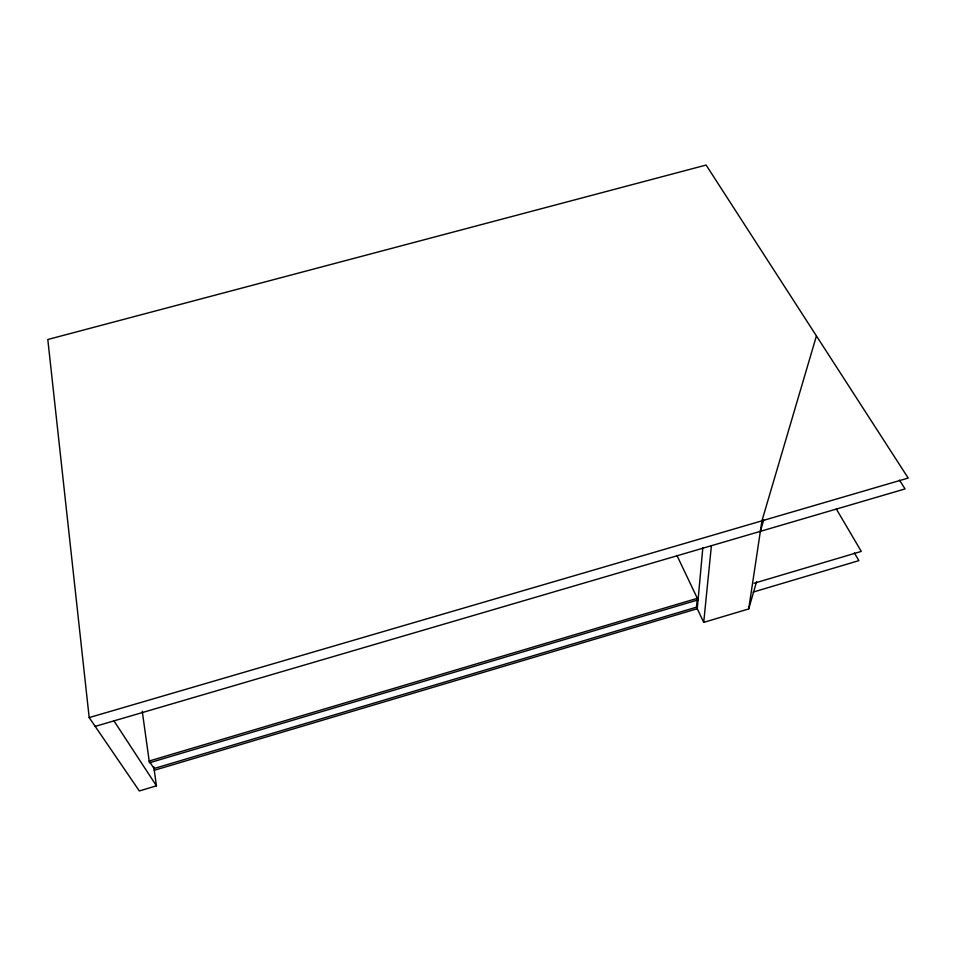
<?xml version="1.0" encoding="UTF-8"?>
<svg xmlns="http://www.w3.org/2000/svg" width="956" height="956" viewBox="0 0 956 956"><rect width="100%" height="100%" fill="white"/><g stroke="black" fill="none" stroke-linecap="round" stroke-linejoin="round"><path stroke-width="1.43" d="M756.566 581.69L748.715 608.924L703.712 622.368L696.53 607.168L697.199 599.806M697.259 608.721L702.827 547.848M703.712 622.368L711.407 545.697M748.715 608.924L761.932 520.841L816.436 335.926M760.355 531.357L763.713 519.933M153.737 766.628L156.449 785.832L139.325 790.947L89.183 717.586L47.8 339.5L706.114 165.053L908.2 478.06L89.183 717.586M697.33 598.325L149.184 761.012L154.012 768.528L696.53 607.168M698.334 599.806L149.435 762.78L142.253 711.204M754.081 583.256L861.284 551.421L836.321 508.998M154.263 770.285L697.378 608.685M753.113 592.099L858.882 560.634L854.377 552.903M95.194 726.381L905.069 488.922L899.453 480.139M113.955 720.872L156.449 785.832M676.908 555.376L698.071 599.878"/></g></svg>
